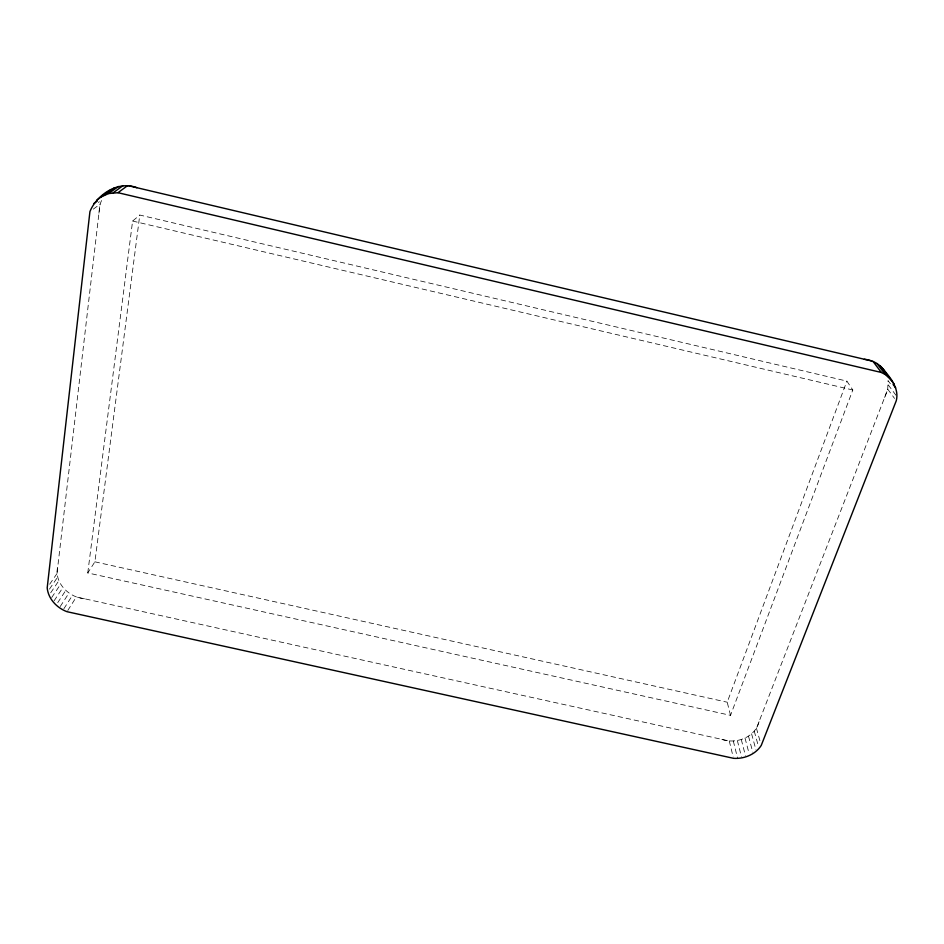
<?xml version="1.0" encoding="UTF-8"?>
<svg xmlns="http://www.w3.org/2000/svg" width="944" height="944" viewBox="0 0 944 944"><rect width="100%" height="100%" fill="white"/><g stroke="black" fill="none" stroke-linecap="round" stroke-linejoin="round"><path stroke-width="0.71" stroke-dasharray="4.72 3.54" d="M84.464 598.756C68.959 597.599 53.548 582.531 57.82 566.306M98.943 213.155L100.111 204.14L101.751 199.986L98.353 202.453M57.112 572.406L99.852 205.391M884.646 397.483L887.738 389.176L888.044 380.644L892.316 386.344M87.757 572.937L132.597 221.049L139.783 215.043L846.886 381.116L852.798 390.002L730.526 715.351L87.757 572.937L94.896 561.822L139.783 215.043M759.047 721.676C755.259 737.382 735.883 744.545 721.535 739.294M730.526 715.351L727.21 702.218L846.886 381.116M756.864 727.293L887.395 390.368M67.791 610.449L76.417 596.879M63.885 608.715L72.594 595.168M60.239 606.496L69.03 592.985M57.749 602.626L65.797 590.389M54.079 600.844L62.988 587.416M51.696 597.54L60.664 584.159M50.693 592.797L58.882 580.69M49.454 589.139L57.678 577.079M49.678 584.23L57.1 573.421M93.314 209.12L100.111 204.14M77.538 597.222L728.154 740.757M94.896 561.822L727.21 702.218M132.597 221.049L852.798 390.002M888.245 384.892L895.95 395.229M887.738 389.176L894.558 398.439M756.415 728.19L760.121 741.453M754.244 731.152L758.292 745.772M751.589 733.818L755.932 749.807M748.486 736.131L752.769 752.156M745.017 738.043L748.887 752.746M741.276 739.506L745.418 755.566M737.335 740.485L741.406 756.557M733.299 740.957L737.63 758.362M729.264 740.91L733.169 756.982"/><path stroke-width="1.42" d="M136.845 187.703C118.33 180.41 96.843 194.405 89.928 211.609L47.2 587.841C48.215 598.885 56.9 607.924 67 611.688L733.5 758.315C744.096 759.07 755.389 754.563 761.242 745.43L896.269 400.752C899.361 388.432 890.558 377.895 883.23 369.163C878.652 363.381 871.607 359.983 864.35 359.263M110.354 190.11L96.854 200.104M100.359 197.272L108.643 193.544L117.988 192.694L127.582 185.638M113.245 192.753L122.956 185.685M108.643 193.544L118.46 186.464M93.904 203.491L97.279 201.072M104.312 195.066L114.224 187.95M128.903 185.826L871.878 361.045M117.988 192.694L881.318 372.455L885.271 374.532L891.702 380.338M888.056 376.054L894.027 383.925M880.351 366.06L888.764 377.175M893.107 384.468L895.667 387.866M876.929 363.464L885.271 374.532M873.058 361.434L881.318 372.455M883.23 369.163L885.507 372.679"/></g></svg>
